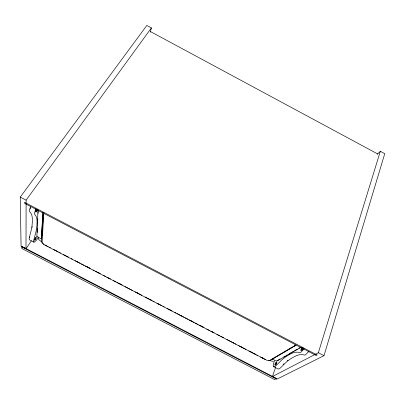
<?xml version="1.0" encoding="UTF-8"?>
<svg xmlns="http://www.w3.org/2000/svg" width="405" height="405" viewBox="0 0 405 405"><rect width="100%" height="100%" fill="white"/><g stroke="black" fill="none" stroke-linecap="round" stroke-linejoin="round"><path stroke-width="0.61" d="M26.001 248.731L26.107 200.161L151.394 27.92L146.823 25.454L20.25 197.103L21.08 246.179L26.001 248.731L31.362 240.919M37.493 221.651L37.432 223.084L37.862 218.953M43.117 212.787L41.315 238.894L36.865 236.581L37.989 209.957M37.27 232.536L37.457 228.233M38.105 213.329L38.242 210.21M38.566 237.208L38.607 239.476L41.639 241.876M41.315 238.894L42.884 212.509M41.917 236.864C40.581 241.501 41.857 243.866 45.851 245.612L266.566 360.161L269.29 360.673L295.959 344.933M42.039 235.882L42.343 229.949M42.424 229.665L42.727 223.661M42.844 222.831L43.117 217.379M43.264 215.997L43.456 212.888M43.791 213.374L42.074 242.868M37.063 209.537L35.888 211.501L36.622 209.577M303.142 347.946C302.859 348.908 302.034 351.165 300.854 350.644L300.971 349.55L301.983 347.718M150.27 32.172L151.394 27.92M30.102 209.031L30.486 207.623M29.656 237.396L29.808 236.849M275.527 367.608L272.428 376.549L277.182 379.014L323.975 355.676L384.75 153.667L380.33 151.288L377.207 154.391M272.428 376.549L318.355 352.745L380.33 151.288M289.236 353.737L289.089 354.173L290.41 353.423M274.413 360.804L273.446 363.806L273.294 366.069L273.593 366.682L278.438 369.117L280.088 368.236L286.021 362.374A93.98 27.186 -68.1 0 1 289.236 359.812L290.284 359.078A95.924 27.758 -68.2 0 1 293.357 357.256A96.471 28.117 -68.2 0 1 296.389 355.722L297.361 355.347A94.557 27.565 -68.1 0 1 300.161 354.658L302.727 354.643L304.621 355.099L305.547 354.79L308.944 351.337M30.486 206.854L29.636 209.557L29.605 211.704L30.669 212.802L31.636 214.685A96.506 21.222 -57.7 0 1 32.192 217.161L32.284 218.108A98.466 21.647 -57.7 0 1 32.304 221.292A97.894 21.364 -57.7 0 1 32.127 224.679L31.985 225.909A95.904 20.923 -57.7 0 1 31.312 229.873L29.236 237.902L29.211 239.659L34.02 242.241L36.187 240.514L38.637 237.026M35.741 208.767L34.435 213.415L34.541 214.275L35.549 215.344L36.45 217.196A96.441 20.336 -57.9 0 1 36.946 219.642L37.022 220.578A98.4 20.741 -57.9 0 1 36.987 223.727A97.833 20.473 -57.9 0 1 36.754 227.089L36.597 228.309A95.843 20.047 -57.9 0 1 35.873 232.247L33.726 240.236L33.574 241.299L34.02 242.241M37.366 209.628C36.217 213.283 34.086 212.665 36.48 209.299M36.865 236.581L37.108 236.221M304.14 348.832L300.783 352.304L299.872 352.623L298.029 352.193L295.518 352.244A94.562 26.75 -67.9 0 0 292.78 352.963L291.823 353.342A96.481 27.287 -68 0 0 288.841 354.907A95.929 26.933 -67.9 0 0 285.819 356.749L284.786 357.493A93.985 26.381 -67.9 0 0 281.617 360.085L275.744 365.983L274.858 366.641L273.593 366.682M283.211 364.485L283.956 363.756M302.322 347.956C300.13 349.874 302.525 350.735 302.641 348.022M273.426 358.384L274.499 357.752M276.109 356.805L277.182 356.172M278.792 355.22L282.012 353.322M283.627 352.37L287.469 350.117M288.456 349.525L292.258 347.293M293.286 346.675L294.921 345.723M295.999 345.232L269.791 360.663L268.702 360.678M276.792 360.85L280.042 358.997M283.829 356.83L284.907 356.213M285.991 355.59L287.074 354.972M290.299 353.13L291.357 352.522M292.415 351.92L293.473 351.312M294.531 350.71L297.184 349.191M298.768 348.285L299.832 347.677M301.269 347.212L276.656 361.255L272.347 359.017M273.304 361.468L270.707 360.82M265.65 359.625L260.592 357.038M21.951 247.004L276.823 379.196M54.959 250.067L56.082 250.649M66.729 256.183L67.853 256.765M76.818 261.422L77.942 262.005M86.908 266.667L89.713 268.125M98.678 272.783L99.802 273.365M108.768 278.027L109.892 278.61M118.857 283.272L121.1 284.437M136.794 292.592L137.918 293.174M150.807 299.872L151.931 300.454M158.654 303.947L159.778 304.535M168.743 309.192L171.548 310.65M180.514 315.308L181.637 315.89M190.603 320.552L192.846 321.717M200.693 325.797L203.497 327.25M212.463 331.913L213.587 332.495M222.553 337.152L223.671 337.735M232.642 342.397L233.761 342.979M240.489 346.472L241.608 347.06M250.579 351.717L251.697 352.299M254.502 353.757L255.621 354.34M262.349 357.833L263.468 358.415M48.195 246.665L44.828 244.878M49.319 247.247L50.438 247.83M53.237 249.288L58.285 251.91M59.403 252.492L60.527 253.074M63.327 254.527L68.369 257.15M71.174 258.608L72.293 259.19M75.097 260.643L80.139 263.265M81.258 263.847L84.063 265.305M85.182 265.888L90.229 268.51M93.028 269.963L94.152 270.545M95.271 271.127L100.313 273.75M103.118 275.208L105.918 276.661M107.041 277.243L110.403 278.989M113.203 280.447L116.007 281.905M117.126 282.488L122.173 285.105M124.973 286.563L132.258 290.35M135.062 291.808L141.785 295.301M145.147 297.047L151.875 300.54M152.994 301.123L154.113 301.705M156.917 303.163L161.959 305.785M163.083 306.367L164.202 306.95M167.007 308.402L172.049 311.025M174.849 312.483L175.972 313.065M177.091 313.647L183.819 317.14M184.938 317.723L187.738 319.18M188.862 319.763L193.904 322.385M195.023 322.967L197.827 324.42M198.946 325.002L203.993 327.625M206.793 329.083L209.598 330.536M210.716 331.118L214.078 332.864M216.883 334.322L219.682 335.78M220.806 336.363L223.606 337.816M226.967 339.562L233.695 343.06M234.814 343.642L235.938 344.225M238.737 345.678L246.022 349.464M248.827 350.922L255.55 354.416M256.669 354.998L257.793 355.58M20.25 197.103L26.107 200.161M318.355 352.745L323.975 355.676M150.341 31.509L377.713 153.966M42.884 243.567L43.781 244.215M287.261 360.799A95.509 27.636 -68.1 0 1 287.985 360.212M32.233 226.633A97.468 21.268 -57.7 0 1 32.086 227.519M34.425 239.932C34.648 241.4 36.258 238.277 36.328 237.588C36.121 236.105 34.491 239.244 34.425 239.932M34.835 239.426C35.908 240.043 36.526 235.589 34.835 239.426M276.817 362.475C276.828 363.305 275.4 366.277 274.787 364.94C274.782 364.11 276.19 361.159 276.817 362.475M276.377 363.012C275.111 366.824 274.722 362.556 276.377 363.012M317.049 354.952L316.077 355.453L24.568 203.34L24.568 202.313L317.049 354.952M276.554 378.538L274.544 379.546L21.819 248.493L21.789 246.387L276.554 378.538"/></g></svg>
